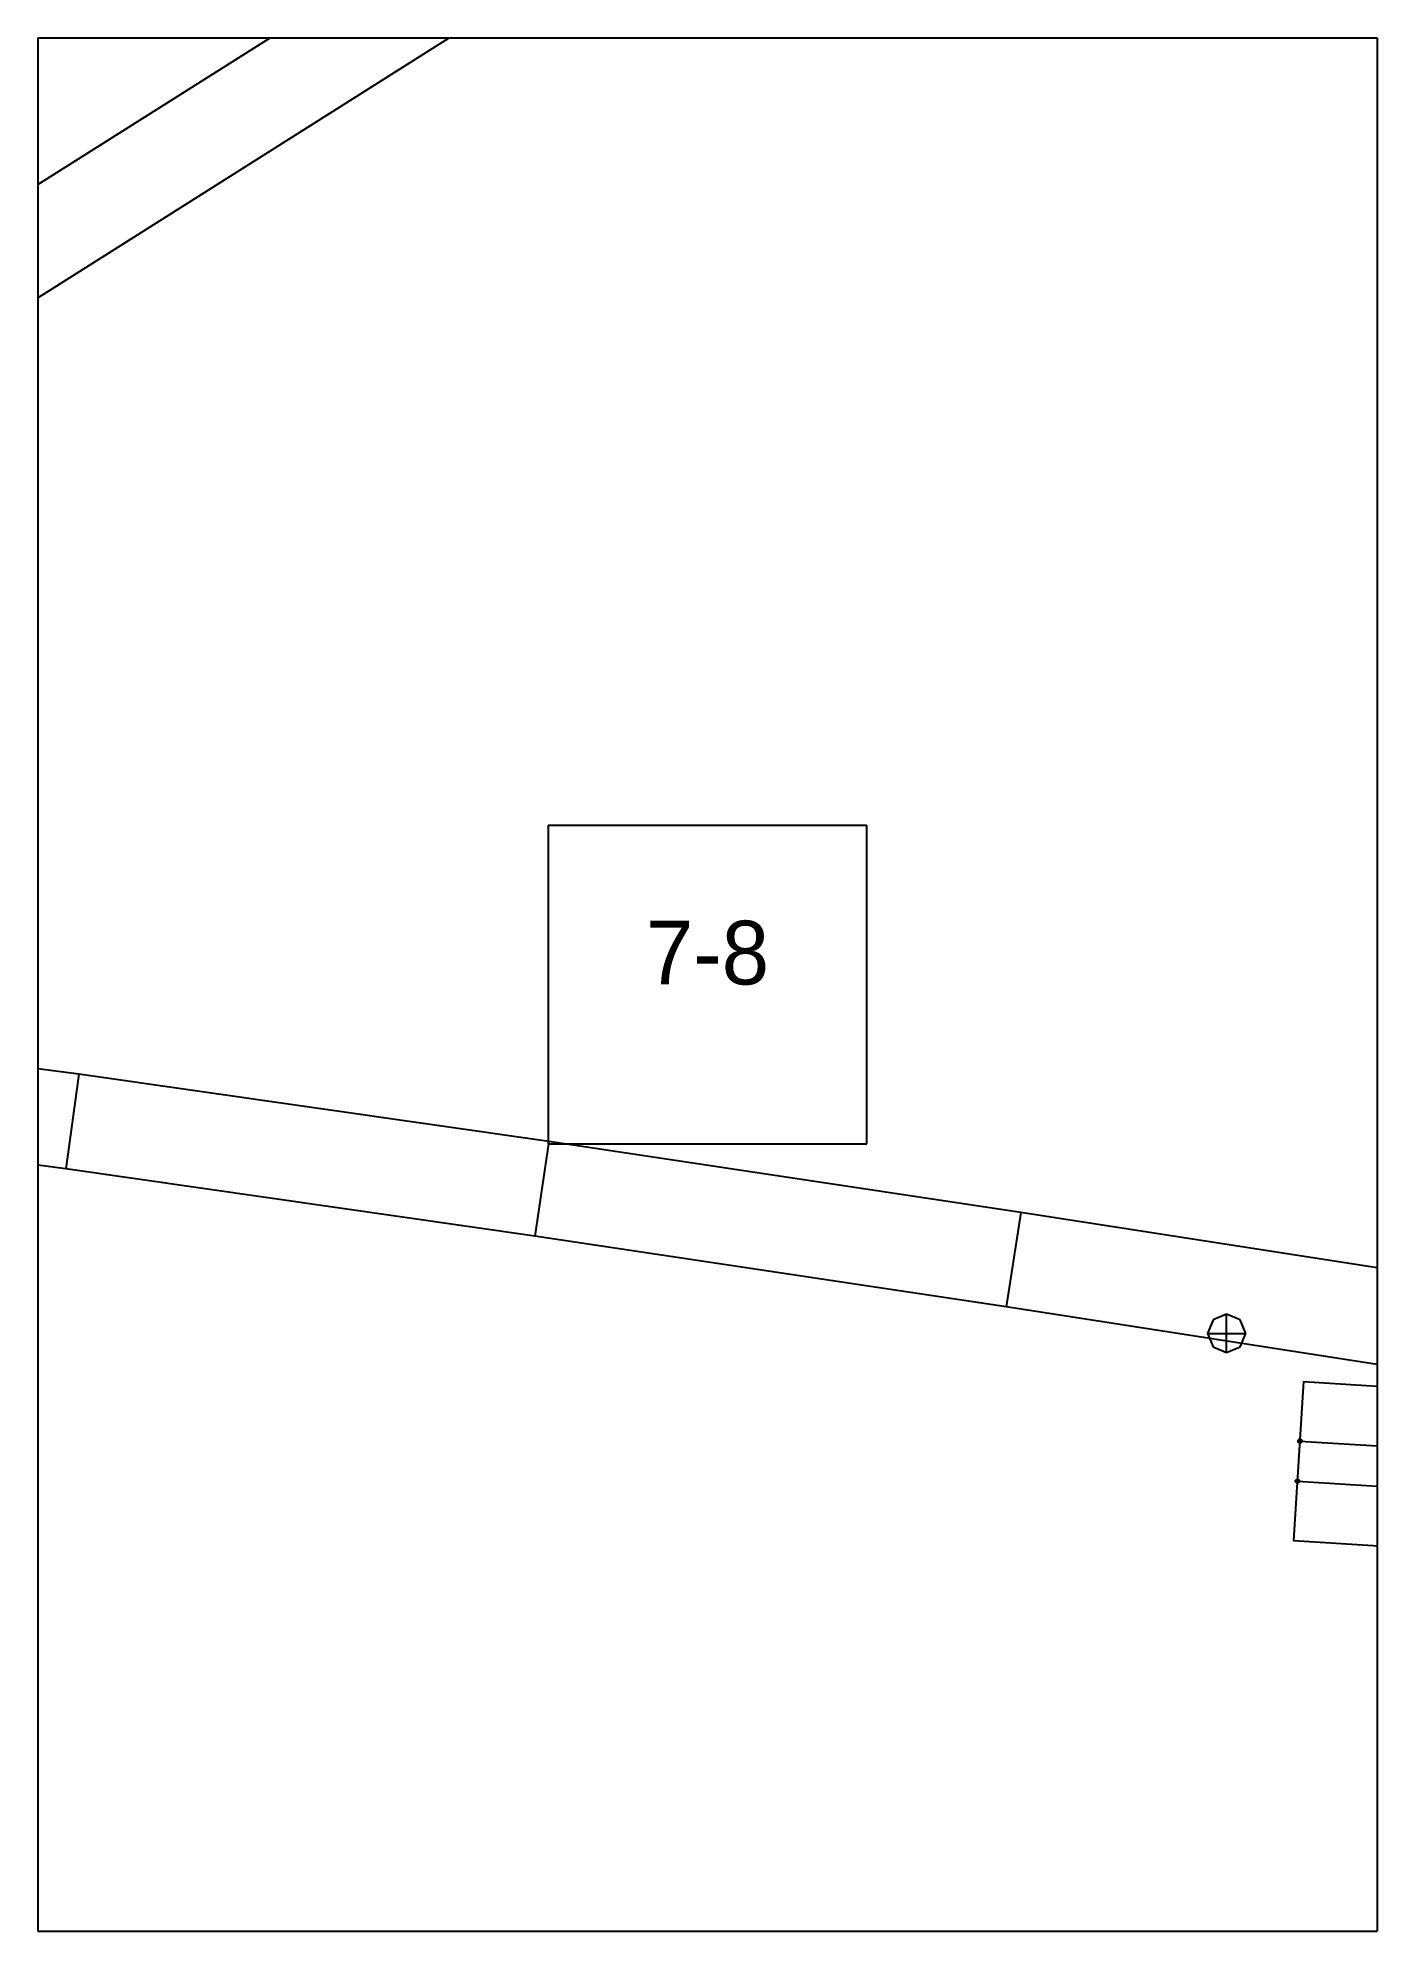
# Paper-space layout 'Plan 7-8' of a CAD drawing. Header units: metres, sheet in millimetres. Extents: x 0 to 210, y 0 to 297.
# The model-space entities are those that its viewports show. They can reach past a viewport. Long polylines and large blocks are cut down to what shows.
import ezdxf
from ezdxf.enums import TextEntityAlignment as Align

# ---------------------------------------------------------------- set-up
doc = ezdxf.new("R2010")
doc.units = ezdxf.units.M
for name, color, linetype in [('default', 7, 'Continuous'), ('mcircles', 7, 'Continuous'), ('TEXTLAYER', 7, 'Continuous'), ('VIEWPORTS', 7, 'Continuous')]:
    doc.layers.add(name, color=color, linetype=linetype)

msp = doc.modelspace()

# ---------------------------------------------------------------- linework, layer by layer
at = {"color": 9}
for p, q in [((1470, -1485), (1470, -1782)), ((1470, -1485), (1470, -1782)), ((1680, -1485), (1680, -1782)), ((1680, -1485), (1680, -1782)), ((1260, -1782), (1470, -1782)), ((1260, -1782), (1470, -1782)), ((1470, -1782), (1680, -1782)), ((1470, -1782), (1470, -2079)), ((1470, -1782), (1680, -1782)), ((1470, -1782), (1470, -2079)), ((1680, -1782), (1890, -1782)), ((1680, -1782), (1680, -2079)), ((1680, -1782), (1890, -1782)), ((1680, -1782), (1680, -2079)), ((1550, -1905.5), (1600, -1905.5)), ((1550, -1905.5), (1550, -1955.5)), ((1600, -1955.5), (1600, -1905.5)), ((1550, -1955.5), (1600, -1955.5)), ((1260, -2079), (1470, -2079)), ((1260, -2079), (1470, -2079)), ((1470, -2079), (1680, -2079)), ((1470, -2079), (1470, -2376)), ((1470, -2079), (1680, -2079)), ((1470, -2079), (1470, -2376)), ((1680, -2079), (1890, -2079)), ((1680, -2079), (1680, -2376)), ((1680, -2079), (1890, -2079)), ((1680, -2079), (1680, -2376))]:
    msp.add_line(p, q, dxfattribs=at)
at = {"layer": 'default', "color": 7, "linetype": 'Continuous'}
for p, q in [((1438.18, -1825.13), (1788.26, -1603.86)), ((1435.63, -1844.49), (1786.22, -1622.89)), ((1476.43, -1944.58), (1403.27, -1934.66)), ((1476.43, -1944.58), (1474.36, -1959.44)), ((1550.12, -1955.13), (1476.43, -1944.58)), ((1474.36, -1959.44), (1401.31, -1949.53)), ((1550.12, -1955.13), (1547.94, -1969.97)), ((1624.12, -1966.25), (1550.12, -1955.13)), ((1547.94, -1969.97), (1474.36, -1959.44)), ((1624.12, -1966.25), (1621.85, -1981.08)), ((1698.24, -1977.78), (1624.12, -1966.25)), ((1621.85, -1981.08), (1547.94, -1969.97)), ((1695.89, -1992.59), (1621.85, -1981.08)), ((1654.28, -1983.12), (1653.4, -1985.24)), ((1656.4, -1982.24), (1654.28, -1983.12)), ((1656.4, -1988.24), (1656.4, -1982.24)), ((1658.52, -1983.12), (1656.4, -1982.24)), ((1659.4, -1985.24), (1658.52, -1983.12)), ((1653.4, -1985.24), (1654.28, -1987.36)), ((1653.4, -1985.24), (1659.4, -1985.24)), ((1658.52, -1987.36), (1659.4, -1985.24)), ((1654.28, -1987.36), (1656.4, -1988.24)), ((1656.4, -1988.24), (1658.52, -1987.36)), ((1668.46, -1992.79), (1666.9, -2017.74)), ((1668.46, -1992.79), (1681.08, -1993.57)), ((1681.08, -1993.57), (1693.7, -1994.43)), ((1667.88, -2002.12), (1680.45, -2002.9)), ((1680.45, -2002.9), (1693.01, -2003.76)), ((1667.49, -2008.41), (1680.02, -2009.19)), ((1680.02, -2009.19), (1692.55, -2010.04)), ((1666.9, -2017.74), (1679.38, -2018.52)), ((1679.38, -2018.52), (1691.86, -2019.36))]:
    msp.add_line(p, q, dxfattribs=at)
at = {"layer": 'mcircles', "color": 7, "linetype": 'Continuous'}
for centre in [(1667.9, -2002.12), (1667.5, -2008.42)]:
    msp.add_circle(centre, 0.3, dxfattribs=at)

# ---------------------------------------------------------------- texts
at = {"layer": 'TEXTLAYER', "color": 1}
msp.add_text('7-8', height=10, dxfattribs=at).set_placement((1575, -1930.5), align=Align.CENTER)

psp = doc.layouts.new('Plan 7-8')

# ---------------------------------------------------------------- viewports
at = {"layer": 'VIEWPORTS'}
psp.add_viewport(center=(105, 148.5), size=(210, 297), view_center_point=(1575, -1930.5), view_height=297, dxfattribs=at)

doc.saveas('drawing.dxf')
